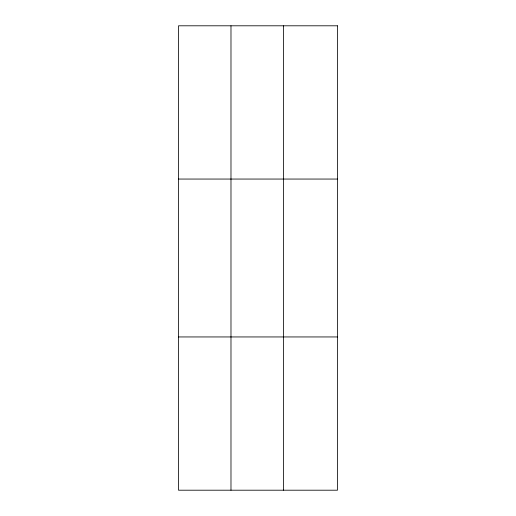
<?xml version="1.0" encoding="UTF-8"?>
<svg xmlns="http://www.w3.org/2000/svg" width="516" height="516" viewBox="0 0 516 516"><rect width="100%" height="100%" fill="white"/><g stroke="black" fill="none" stroke-linecap="round" stroke-linejoin="round"><path stroke-width="0.77" d="M230.981 25.8L230.981 490.2M283.432 25.8L283.432 490.2M178.53 179.052L337.47 179.052M178.53 336.948L337.47 336.948M337.47 25.8L337.47 490.2L178.53 490.2L178.53 25.8L337.47 25.8"/></g></svg>
